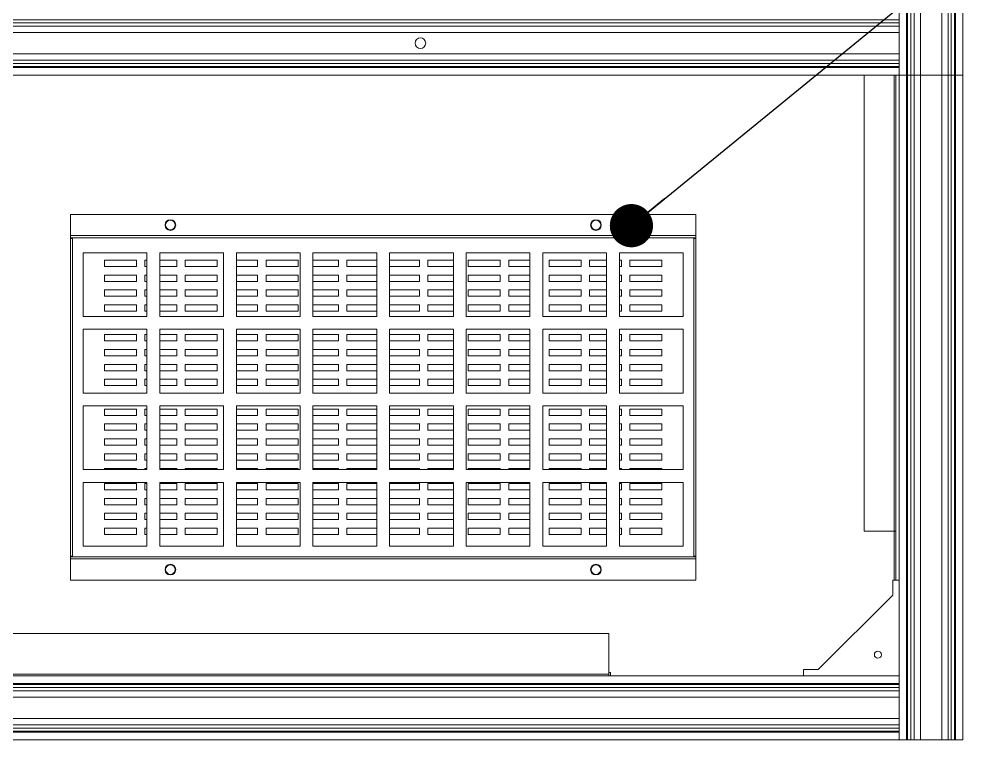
# Model space of a CAD drawing. Header units: millimetres. Extents: x 2 to 8402, y 4 to 5944.
# Drawn here: x 2204.2 to 2656.1, y 4053.6 to 4392.3 of the extents above; entities that cross this region are included whole.
import ezdxf

# ---------------------------------------------------------------- set-up
doc = ezdxf.new("R2010")
doc.units = ezdxf.units.MM
doc.header["$LTSCALE"] = 20
doc.layers.add('A-TITLEBLOCK', color=7, linetype='Continuous', lineweight=15)
doc.dimstyles.new('SLDDIMSTYLE1', dxfattribs={"dimtxt": 0.18, "dimasz": 20.32, "dimexe": 0, "dimexo": 0.0625, "dimgap": 0, "dimtad": 0, "dimtih": 1, "dimtoh": 1, "dimdec": 0, "dimrnd": 1e-09, "dimzin": 0, "dimdsep": 46, "dimtxsty": 'Standard', "dimblk1": 'DOT', "dimblk2": 'DOT', "dimsah": 1, "dimcen": 0.09, "dimadec": 0, "dimazin": 0, "dimtfac": 20.32, "dimtdec": 0, "dimtofl": 0, "dimtmove": 0, "dimatfit": 3, "dimldrblk": 'DOT', "dimfxl": 0, "dimfrac": 2, "dimtolj": 1, "dimtzin": 0, "dimarcsym": 0})

# ---------------------------------------------------------------- blocks, each defined once
blk = doc.blocks.new('_DOT')
at = {"color": 0, "linetype": 'ByBlock', "lineweight": -2}
blk.add_line((-0.5, 0), (-1, 0), dxfattribs=at)
at = {"color": 0, "linetype": 'ByBlock', "const_width": 0.5}
blk.add_lwpolyline([(-0.25, 0, 1), (0.25, 0, 1)], format="xyb", close=True, dxfattribs=at)

msp = doc.modelspace()

# ---------------------------------------------------------------- linework, layer by layer
at = {"color": 7, "linetype": 'Continuous', "lineweight": 15}
for p, q in [((2617.705, 5387.079), (2617.705, 4366.079)), ((2621.205, 5387.079), (2621.205, 4366.079)), ((2621.705, 5387.079), (2621.705, 4366.079)), ((2623.205, 5387.079), (2623.205, 4366.079)), ((2624.705, 5387.079), (2624.705, 4366.079)), ((2627.705, 5387.079), (2627.705, 4366.079)), ((2637.705, 5387.079), (2637.705, 4366.079)), ((2640.705, 5387.079), (2640.705, 4366.079)), ((2642.205, 5387.079), (2642.205, 4366.079)), ((2643.705, 5387.079), (2643.705, 4366.079)), ((2644.205, 5387.079), (2644.205, 4366.079)), ((2647.705, 5387.079), (2647.705, 4366.079)), ((1316.705, 4392.079), (2617.705, 4392.079)), ((1316.705, 4390.579), (2617.705, 4390.579)), ((1316.705, 4389.079), (2617.705, 4389.079)), ((2617.705, 4389.079), (2617.705, 4390.579)), ((1316.705, 4386.079), (2617.705, 4386.079)), ((2617.705, 4376.079), (2617.705, 4386.079)), ((1316.705, 4376.079), (2617.705, 4376.079)), ((1316.705, 4373.079), (2617.705, 4373.079)), ((1316.705, 4371.579), (2617.705, 4371.579)), ((1316.705, 4370.079), (2617.705, 4370.079)), ((2617.705, 4371.579), (2617.705, 4373.079)), ((1316.705, 4369.579), (2617.705, 4369.579)), ((1316.705, 4366.079), (2617.705, 4366.079)), ((2601.205, 4151.579), (2601.205, 4366.079)), ((2616.205, 4366.079), (2616.205, 4151.579)), ((2617.705, 4366.079), (2617.705, 4369.579)), ((2617.705, 4053.579), (2617.705, 4366.079)), ((2621.205, 4366.079), (2617.705, 4366.079)), ((2621.205, 4053.579), (2621.205, 4366.079)), ((2621.205, 4366.079), (2621.705, 4366.079)), ((2621.705, 4053.579), (2621.705, 4366.079)), ((2621.705, 4366.079), (2623.205, 4366.079)), ((2623.205, 4053.579), (2623.205, 4366.079)), ((2623.205, 4366.079), (2624.705, 4366.079)), ((2624.705, 4053.579), (2624.705, 4366.079)), ((2624.705, 4366.079), (2627.705, 4366.079)), ((2627.705, 4053.579), (2627.705, 4366.079)), ((2637.705, 4366.079), (2627.705, 4366.079)), ((2637.705, 4053.579), (2637.705, 4366.079)), ((2640.705, 4366.079), (2637.705, 4366.079)), ((2640.705, 4053.579), (2640.705, 4366.079)), ((2642.205, 4366.079), (2640.705, 4366.079)), ((2642.205, 4053.579), (2642.205, 4366.079)), ((2643.705, 4366.079), (2642.205, 4366.079)), ((2643.705, 4053.579), (2643.705, 4366.079)), ((2644.205, 4366.079), (2643.705, 4366.079)), ((2644.205, 4053.579), (2644.205, 4366.079)), ((2647.705, 4366.079), (2644.205, 4366.079)), ((2647.705, 4053.579), (2647.705, 4366.079)), ((2228.205, 4290.579), (2228.205, 4300.579)), ((2228.205, 4300.579), (2522.205, 4300.579)), ((2522.205, 4290.579), (2522.205, 4300.579)), ((2228.205, 4289.579), (2228.205, 4290.579)), ((2228.205, 4290.579), (2522.205, 4290.579)), ((2228.205, 4289.279), (2228.205, 4289.579)), ((2228.205, 4289.579), (2522.205, 4289.579)), ((2228.205, 4289.279), (2229.205, 4289.279)), ((2228.205, 4139.879), (2228.205, 4289.279)), ((2229.205, 4139.879), (2229.205, 4289.279)), ((2522.205, 4289.279), (2521.205, 4289.279)), ((2521.205, 4289.279), (2521.205, 4139.879)), ((2522.205, 4289.579), (2522.205, 4290.579)), ((2522.205, 4289.279), (2522.205, 4289.579)), ((2522.205, 4289.279), (2522.205, 4139.879)), ((2264.205, 4282.579), (2234.205, 4282.579)), ((2234.205, 4282.579), (2234.205, 4252.579)), ((2264.205, 4252.579), (2264.205, 4282.579)), ((2300.205, 4282.579), (2270.205, 4282.579)), ((2270.205, 4282.579), (2270.205, 4252.579)), ((2300.205, 4252.579), (2300.205, 4282.579)), ((2336.205, 4282.579), (2306.205, 4282.579)), ((2306.205, 4282.579), (2306.205, 4252.579)), ((2336.205, 4252.579), (2336.205, 4282.579)), ((2372.205, 4282.579), (2342.205, 4282.579)), ((2342.205, 4282.579), (2342.205, 4252.579)), ((2372.205, 4252.579), (2372.205, 4282.579)), ((2408.205, 4282.579), (2378.205, 4282.579)), ((2378.205, 4282.579), (2378.205, 4252.579)), ((2408.205, 4252.579), (2408.205, 4282.579)), ((2444.205, 4282.579), (2414.205, 4282.579)), ((2414.205, 4282.579), (2414.205, 4252.579)), ((2444.205, 4252.579), (2444.205, 4282.579)), ((2480.205, 4282.579), (2450.205, 4282.579)), ((2450.205, 4282.579), (2450.205, 4252.579)), ((2480.205, 4252.579), (2480.205, 4282.579)), ((2516.205, 4282.579), (2486.205, 4282.579)), ((2486.205, 4282.579), (2486.205, 4252.579)), ((2516.205, 4252.579), (2516.205, 4282.579)), ((2244.205, 4276.079), (2244.205, 4279.079)), ((2244.205, 4279.079), (2259.205, 4279.079)), ((2259.205, 4276.079), (2244.205, 4276.079)), ((2259.205, 4279.079), (2259.205, 4276.079)), ((2263.205, 4276.079), (2263.205, 4279.079)), ((2263.205, 4279.079), (2264.205, 4279.079)), ((2264.205, 4276.079), (2263.205, 4276.079)), ((2270.205, 4279.079), (2278.205, 4279.079)), ((2278.205, 4276.079), (2270.205, 4276.079)), ((2278.205, 4279.079), (2278.205, 4276.079)), ((2282.205, 4276.079), (2282.205, 4279.079)), ((2282.205, 4279.079), (2297.205, 4279.079)), ((2297.205, 4276.079), (2282.205, 4276.079)), ((2297.205, 4279.079), (2297.205, 4276.079)), ((2306.205, 4279.079), (2316.205, 4279.079)), ((2316.205, 4276.079), (2306.205, 4276.079)), ((2316.205, 4279.079), (2316.205, 4276.079)), ((2320.205, 4276.079), (2320.205, 4279.079)), ((2320.205, 4279.079), (2335.205, 4279.079)), ((2335.205, 4276.079), (2320.205, 4276.079)), ((2335.205, 4279.079), (2335.205, 4276.079)), ((2342.205, 4279.079), (2354.205, 4279.079)), ((2354.205, 4276.079), (2342.205, 4276.079)), ((2354.205, 4279.079), (2354.205, 4276.079)), ((2358.205, 4276.079), (2358.205, 4279.079)), ((2358.205, 4279.079), (2372.205, 4279.079)), ((2372.205, 4276.079), (2358.205, 4276.079)), ((2378.205, 4279.079), (2392.205, 4279.079)), ((2392.205, 4276.079), (2378.205, 4276.079)), ((2392.205, 4279.079), (2392.205, 4276.079)), ((2396.205, 4276.079), (2396.205, 4279.079)), ((2396.205, 4279.079), (2408.205, 4279.079)), ((2408.205, 4276.079), (2396.205, 4276.079)), ((2415.205, 4276.079), (2415.205, 4279.079)), ((2415.205, 4279.079), (2430.205, 4279.079)), ((2430.205, 4276.079), (2415.205, 4276.079)), ((2430.205, 4279.079), (2430.205, 4276.079)), ((2434.205, 4276.079), (2434.205, 4279.079)), ((2434.205, 4279.079), (2444.205, 4279.079)), ((2444.205, 4276.079), (2434.205, 4276.079)), ((2453.205, 4276.079), (2453.205, 4279.079)), ((2453.205, 4279.079), (2468.205, 4279.079)), ((2468.205, 4276.079), (2453.205, 4276.079)), ((2468.205, 4279.079), (2468.205, 4276.079)), ((2472.205, 4276.079), (2472.205, 4279.079)), ((2472.205, 4279.079), (2480.205, 4279.079)), ((2480.205, 4276.079), (2472.205, 4276.079)), ((2486.205, 4279.079), (2487.205, 4279.079)), ((2487.205, 4276.079), (2486.205, 4276.079)), ((2487.205, 4279.079), (2487.205, 4276.079)), ((2491.205, 4276.079), (2491.205, 4279.079)), ((2491.205, 4279.079), (2506.205, 4279.079)), ((2506.205, 4276.079), (2491.205, 4276.079)), ((2506.205, 4279.079), (2506.205, 4276.079)), ((2244.205, 4269.079), (2244.205, 4272.079)), ((2244.205, 4272.079), (2259.205, 4272.079)), ((2259.205, 4272.079), (2259.205, 4269.079)), ((2263.205, 4269.079), (2263.205, 4272.079)), ((2263.205, 4272.079), (2264.205, 4272.079)), ((2270.205, 4272.079), (2278.205, 4272.079)), ((2278.205, 4272.079), (2278.205, 4269.079)), ((2282.205, 4269.079), (2282.205, 4272.079)), ((2282.205, 4272.079), (2297.205, 4272.079)), ((2297.205, 4272.079), (2297.205, 4269.079)), ((2306.205, 4272.079), (2316.205, 4272.079)), ((2316.205, 4272.079), (2316.205, 4269.079)), ((2320.205, 4269.079), (2320.205, 4272.079)), ((2320.205, 4272.079), (2335.205, 4272.079)), ((2335.205, 4272.079), (2335.205, 4269.079)), ((2342.205, 4272.079), (2354.205, 4272.079)), ((2354.205, 4272.079), (2354.205, 4269.079)), ((2358.205, 4269.079), (2358.205, 4272.079)), ((2358.205, 4272.079), (2372.205, 4272.079)), ((2378.205, 4272.079), (2392.205, 4272.079)), ((2392.205, 4272.079), (2392.205, 4269.079)), ((2396.205, 4269.079), (2396.205, 4272.079)), ((2396.205, 4272.079), (2408.205, 4272.079)), ((2415.205, 4269.079), (2415.205, 4272.079)), ((2415.205, 4272.079), (2430.205, 4272.079)), ((2430.205, 4272.079), (2430.205, 4269.079)), ((2434.205, 4269.079), (2434.205, 4272.079)), ((2434.205, 4272.079), (2444.205, 4272.079)), ((2453.205, 4269.079), (2453.205, 4272.079)), ((2453.205, 4272.079), (2468.205, 4272.079)), ((2468.205, 4272.079), (2468.205, 4269.079)), ((2472.205, 4269.079), (2472.205, 4272.079)), ((2472.205, 4272.079), (2480.205, 4272.079)), ((2486.205, 4272.079), (2487.205, 4272.079)), ((2487.205, 4272.079), (2487.205, 4269.079)), ((2491.205, 4269.079), (2491.205, 4272.079)), ((2491.205, 4272.079), (2506.205, 4272.079)), ((2506.205, 4272.079), (2506.205, 4269.079)), ((2259.205, 4269.079), (2244.205, 4269.079)), ((2264.205, 4269.079), (2263.205, 4269.079)), ((2278.205, 4269.079), (2270.205, 4269.079)), ((2297.205, 4269.079), (2282.205, 4269.079)), ((2316.205, 4269.079), (2306.205, 4269.079)), ((2335.205, 4269.079), (2320.205, 4269.079)), ((2354.205, 4269.079), (2342.205, 4269.079)), ((2372.205, 4269.079), (2358.205, 4269.079)), ((2392.205, 4269.079), (2378.205, 4269.079)), ((2408.205, 4269.079), (2396.205, 4269.079)), ((2430.205, 4269.079), (2415.205, 4269.079)), ((2444.205, 4269.079), (2434.205, 4269.079)), ((2468.205, 4269.079), (2453.205, 4269.079)), ((2480.205, 4269.079), (2472.205, 4269.079)), ((2487.205, 4269.079), (2486.205, 4269.079)), ((2506.205, 4269.079), (2491.205, 4269.079)), ((2244.205, 4262.079), (2244.205, 4265.079)), ((2244.205, 4265.079), (2259.205, 4265.079)), ((2259.205, 4262.079), (2244.205, 4262.079)), ((2259.205, 4265.079), (2259.205, 4262.079)), ((2263.205, 4262.079), (2263.205, 4265.079)), ((2263.205, 4265.079), (2264.205, 4265.079)), ((2264.205, 4262.079), (2263.205, 4262.079)), ((2270.205, 4265.079), (2278.205, 4265.079)), ((2278.205, 4262.079), (2270.205, 4262.079)), ((2278.205, 4265.079), (2278.205, 4262.079)), ((2282.205, 4262.079), (2282.205, 4265.079)), ((2282.205, 4265.079), (2297.205, 4265.079)), ((2297.205, 4262.079), (2282.205, 4262.079)), ((2297.205, 4265.079), (2297.205, 4262.079)), ((2306.205, 4265.079), (2316.205, 4265.079)), ((2316.205, 4262.079), (2306.205, 4262.079)), ((2316.205, 4265.079), (2316.205, 4262.079)), ((2320.205, 4262.079), (2320.205, 4265.079)), ((2320.205, 4265.079), (2335.205, 4265.079)), ((2335.205, 4262.079), (2320.205, 4262.079)), ((2335.205, 4265.079), (2335.205, 4262.079)), ((2342.205, 4265.079), (2354.205, 4265.079)), ((2354.205, 4262.079), (2342.205, 4262.079)), ((2354.205, 4265.079), (2354.205, 4262.079)), ((2358.205, 4262.079), (2358.205, 4265.079)), ((2358.205, 4265.079), (2372.205, 4265.079)), ((2372.205, 4262.079), (2358.205, 4262.079)), ((2378.205, 4265.079), (2392.205, 4265.079)), ((2392.205, 4262.079), (2378.205, 4262.079)), ((2392.205, 4265.079), (2392.205, 4262.079)), ((2396.205, 4262.079), (2396.205, 4265.079)), ((2396.205, 4265.079), (2408.205, 4265.079)), ((2408.205, 4262.079), (2396.205, 4262.079)), ((2415.205, 4262.079), (2415.205, 4265.079)), ((2415.205, 4265.079), (2430.205, 4265.079)), ((2430.205, 4262.079), (2415.205, 4262.079)), ((2430.205, 4265.079), (2430.205, 4262.079)), ((2434.205, 4262.079), (2434.205, 4265.079)), ((2434.205, 4265.079), (2444.205, 4265.079)), ((2444.205, 4262.079), (2434.205, 4262.079)), ((2453.205, 4262.079), (2453.205, 4265.079)), ((2453.205, 4265.079), (2468.205, 4265.079)), ((2468.205, 4262.079), (2453.205, 4262.079)), ((2468.205, 4265.079), (2468.205, 4262.079)), ((2472.205, 4262.079), (2472.205, 4265.079)), ((2472.205, 4265.079), (2480.205, 4265.079)), ((2480.205, 4262.079), (2472.205, 4262.079)), ((2486.205, 4265.079), (2487.205, 4265.079)), ((2487.205, 4262.079), (2486.205, 4262.079)), ((2487.205, 4265.079), (2487.205, 4262.079)), ((2491.205, 4262.079), (2491.205, 4265.079)), ((2491.205, 4265.079), (2506.205, 4265.079)), ((2506.205, 4262.079), (2491.205, 4262.079)), ((2506.205, 4265.079), (2506.205, 4262.079)), ((2244.205, 4255.079), (2244.205, 4258.079)), ((2244.205, 4258.079), (2259.205, 4258.079)), ((2259.205, 4258.079), (2259.205, 4255.079)), ((2263.205, 4255.079), (2263.205, 4258.079)), ((2263.205, 4258.079), (2264.205, 4258.079)), ((2270.205, 4258.079), (2278.205, 4258.079)), ((2278.205, 4258.079), (2278.205, 4255.079)), ((2282.205, 4255.079), (2282.205, 4258.079)), ((2282.205, 4258.079), (2297.205, 4258.079)), ((2297.205, 4258.079), (2297.205, 4255.079)), ((2306.205, 4258.079), (2316.205, 4258.079)), ((2316.205, 4258.079), (2316.205, 4255.079)), ((2320.205, 4255.079), (2320.205, 4258.079)), ((2320.205, 4258.079), (2335.205, 4258.079)), ((2335.205, 4258.079), (2335.205, 4255.079)), ((2342.205, 4258.079), (2354.205, 4258.079)), ((2354.205, 4258.079), (2354.205, 4255.079)), ((2358.205, 4255.079), (2358.205, 4258.079)), ((2358.205, 4258.079), (2372.205, 4258.079)), ((2378.205, 4258.079), (2392.205, 4258.079)), ((2392.205, 4258.079), (2392.205, 4255.079)), ((2396.205, 4255.079), (2396.205, 4258.079)), ((2396.205, 4258.079), (2408.205, 4258.079)), ((2415.205, 4255.079), (2415.205, 4258.079)), ((2415.205, 4258.079), (2430.205, 4258.079)), ((2430.205, 4258.079), (2430.205, 4255.079)), ((2434.205, 4255.079), (2434.205, 4258.079)), ((2434.205, 4258.079), (2444.205, 4258.079)), ((2453.205, 4255.079), (2453.205, 4258.079)), ((2453.205, 4258.079), (2468.205, 4258.079)), ((2468.205, 4258.079), (2468.205, 4255.079)), ((2472.205, 4255.079), (2472.205, 4258.079)), ((2472.205, 4258.079), (2480.205, 4258.079)), ((2486.205, 4258.079), (2487.205, 4258.079)), ((2487.205, 4258.079), (2487.205, 4255.079)), ((2491.205, 4255.079), (2491.205, 4258.079)), ((2491.205, 4258.079), (2506.205, 4258.079)), ((2506.205, 4258.079), (2506.205, 4255.079)), ((2234.205, 4252.579), (2264.205, 4252.579)), ((2259.205, 4255.079), (2244.205, 4255.079)), ((2264.205, 4255.079), (2263.205, 4255.079)), ((2278.205, 4255.079), (2270.205, 4255.079)), ((2270.205, 4252.579), (2300.205, 4252.579)), ((2297.205, 4255.079), (2282.205, 4255.079)), ((2316.205, 4255.079), (2306.205, 4255.079)), ((2306.205, 4252.579), (2336.205, 4252.579)), ((2335.205, 4255.079), (2320.205, 4255.079)), ((2354.205, 4255.079), (2342.205, 4255.079)), ((2342.205, 4252.579), (2372.205, 4252.579)), ((2372.205, 4255.079), (2358.205, 4255.079)), ((2392.205, 4255.079), (2378.205, 4255.079)), ((2378.205, 4252.579), (2408.205, 4252.579)), ((2408.205, 4255.079), (2396.205, 4255.079)), ((2414.205, 4252.579), (2444.205, 4252.579)), ((2430.205, 4255.079), (2415.205, 4255.079)), ((2444.205, 4255.079), (2434.205, 4255.079)), ((2450.205, 4252.579), (2480.205, 4252.579)), ((2468.205, 4255.079), (2453.205, 4255.079)), ((2480.205, 4255.079), (2472.205, 4255.079)), ((2487.205, 4255.079), (2486.205, 4255.079)), ((2486.205, 4252.579), (2516.205, 4252.579)), ((2506.205, 4255.079), (2491.205, 4255.079)), ((2264.205, 4246.579), (2234.205, 4246.579)), ((2234.205, 4246.579), (2234.205, 4216.579)), ((2244.205, 4241.079), (2244.205, 4244.079)), ((2244.205, 4244.079), (2259.205, 4244.079)), ((2259.205, 4244.079), (2259.205, 4241.079)), ((2263.205, 4241.079), (2263.205, 4244.079)), ((2263.205, 4244.079), (2264.205, 4244.079)), ((2264.205, 4216.579), (2264.205, 4246.579)), ((2300.205, 4246.579), (2270.205, 4246.579)), ((2270.205, 4246.579), (2270.205, 4216.579)), ((2270.205, 4244.079), (2278.205, 4244.079)), ((2278.205, 4244.079), (2278.205, 4241.079)), ((2282.205, 4241.079), (2282.205, 4244.079)), ((2282.205, 4244.079), (2297.205, 4244.079)), ((2297.205, 4244.079), (2297.205, 4241.079)), ((2300.205, 4216.579), (2300.205, 4246.579)), ((2336.205, 4246.579), (2306.205, 4246.579)), ((2306.205, 4246.579), (2306.205, 4216.579)), ((2306.205, 4244.079), (2316.205, 4244.079)), ((2316.205, 4244.079), (2316.205, 4241.079)), ((2320.205, 4241.079), (2320.205, 4244.079)), ((2320.205, 4244.079), (2335.205, 4244.079)), ((2335.205, 4244.079), (2335.205, 4241.079)), ((2336.205, 4216.579), (2336.205, 4246.579)), ((2372.205, 4246.579), (2342.205, 4246.579)), ((2342.205, 4246.579), (2342.205, 4216.579)), ((2342.205, 4244.079), (2354.205, 4244.079)), ((2354.205, 4244.079), (2354.205, 4241.079)), ((2358.205, 4241.079), (2358.205, 4244.079)), ((2358.205, 4244.079), (2372.205, 4244.079)), ((2372.205, 4216.579), (2372.205, 4246.579)), ((2408.205, 4246.579), (2378.205, 4246.579)), ((2378.205, 4246.579), (2378.205, 4216.579)), ((2378.205, 4244.079), (2392.205, 4244.079)), ((2392.205, 4244.079), (2392.205, 4241.079)), ((2396.205, 4241.079), (2396.205, 4244.079)), ((2396.205, 4244.079), (2408.205, 4244.079)), ((2408.205, 4216.579), (2408.205, 4246.579)), ((2444.205, 4246.579), (2414.205, 4246.579)), ((2414.205, 4246.579), (2414.205, 4216.579)), ((2415.205, 4241.079), (2415.205, 4244.079)), ((2415.205, 4244.079), (2430.205, 4244.079)), ((2430.205, 4244.079), (2430.205, 4241.079)), ((2434.205, 4241.079), (2434.205, 4244.079)), ((2434.205, 4244.079), (2444.205, 4244.079)), ((2444.205, 4216.579), (2444.205, 4246.579)), ((2480.205, 4246.579), (2450.205, 4246.579)), ((2450.205, 4246.579), (2450.205, 4216.579)), ((2453.205, 4241.079), (2453.205, 4244.079)), ((2453.205, 4244.079), (2468.205, 4244.079)), ((2468.205, 4244.079), (2468.205, 4241.079)), ((2472.205, 4241.079), (2472.205, 4244.079)), ((2472.205, 4244.079), (2480.205, 4244.079)), ((2480.205, 4216.579), (2480.205, 4246.579)), ((2516.205, 4246.579), (2486.205, 4246.579)), ((2486.205, 4246.579), (2486.205, 4216.579)), ((2486.205, 4244.079), (2487.205, 4244.079)), ((2487.205, 4244.079), (2487.205, 4241.079)), ((2491.205, 4241.079), (2491.205, 4244.079)), ((2491.205, 4244.079), (2506.205, 4244.079)), ((2506.205, 4244.079), (2506.205, 4241.079)), ((2516.205, 4216.579), (2516.205, 4246.579)), ((2259.205, 4241.079), (2244.205, 4241.079)), ((2264.205, 4241.079), (2263.205, 4241.079)), ((2278.205, 4241.079), (2270.205, 4241.079)), ((2297.205, 4241.079), (2282.205, 4241.079)), ((2316.205, 4241.079), (2306.205, 4241.079)), ((2335.205, 4241.079), (2320.205, 4241.079)), ((2354.205, 4241.079), (2342.205, 4241.079)), ((2372.205, 4241.079), (2358.205, 4241.079)), ((2392.205, 4241.079), (2378.205, 4241.079)), ((2408.205, 4241.079), (2396.205, 4241.079)), ((2430.205, 4241.079), (2415.205, 4241.079)), ((2444.205, 4241.079), (2434.205, 4241.079)), ((2468.205, 4241.079), (2453.205, 4241.079)), ((2480.205, 4241.079), (2472.205, 4241.079)), ((2487.205, 4241.079), (2486.205, 4241.079)), ((2506.205, 4241.079), (2491.205, 4241.079)), ((2244.205, 4234.079), (2244.205, 4237.079)), ((2244.205, 4237.079), (2259.205, 4237.079)), ((2259.205, 4237.079), (2259.205, 4234.079)), ((2263.205, 4234.079), (2263.205, 4237.079)), ((2263.205, 4237.079), (2264.205, 4237.079)), ((2270.205, 4237.079), (2278.205, 4237.079)), ((2278.205, 4237.079), (2278.205, 4234.079)), ((2282.205, 4234.079), (2282.205, 4237.079)), ((2282.205, 4237.079), (2297.205, 4237.079)), ((2297.205, 4237.079), (2297.205, 4234.079)), ((2306.205, 4237.079), (2316.205, 4237.079)), ((2316.205, 4237.079), (2316.205, 4234.079)), ((2320.205, 4234.079), (2320.205, 4237.079)), ((2320.205, 4237.079), (2335.205, 4237.079)), ((2335.205, 4237.079), (2335.205, 4234.079)), ((2342.205, 4237.079), (2354.205, 4237.079)), ((2354.205, 4237.079), (2354.205, 4234.079)), ((2358.205, 4234.079), (2358.205, 4237.079)), ((2358.205, 4237.079), (2372.205, 4237.079)), ((2378.205, 4237.079), (2392.205, 4237.079)), ((2392.205, 4237.079), (2392.205, 4234.079)), ((2396.205, 4234.079), (2396.205, 4237.079)), ((2396.205, 4237.079), (2408.205, 4237.079)), ((2415.205, 4234.079), (2415.205, 4237.079)), ((2415.205, 4237.079), (2430.205, 4237.079)), ((2430.205, 4237.079), (2430.205, 4234.079)), ((2434.205, 4234.079), (2434.205, 4237.079)), ((2434.205, 4237.079), (2444.205, 4237.079)), ((2453.205, 4234.079), (2453.205, 4237.079)), ((2453.205, 4237.079), (2468.205, 4237.079)), ((2468.205, 4237.079), (2468.205, 4234.079)), ((2472.205, 4234.079), (2472.205, 4237.079)), ((2472.205, 4237.079), (2480.205, 4237.079)), ((2486.205, 4237.079), (2487.205, 4237.079)), ((2487.205, 4237.079), (2487.205, 4234.079)), ((2491.205, 4234.079), (2491.205, 4237.079)), ((2491.205, 4237.079), (2506.205, 4237.079)), ((2506.205, 4237.079), (2506.205, 4234.079)), ((2259.205, 4234.079), (2244.205, 4234.079)), ((2244.205, 4227.079), (2244.205, 4230.079)), ((2244.205, 4230.079), (2259.205, 4230.079)), ((2259.205, 4230.079), (2259.205, 4227.079)), ((2264.205, 4234.079), (2263.205, 4234.079)), ((2263.205, 4227.079), (2263.205, 4230.079)), ((2263.205, 4230.079), (2264.205, 4230.079)), ((2278.205, 4234.079), (2270.205, 4234.079)), ((2270.205, 4230.079), (2278.205, 4230.079)), ((2278.205, 4230.079), (2278.205, 4227.079)), ((2297.205, 4234.079), (2282.205, 4234.079)), ((2282.205, 4227.079), (2282.205, 4230.079)), ((2282.205, 4230.079), (2297.205, 4230.079)), ((2297.205, 4230.079), (2297.205, 4227.079)), ((2316.205, 4234.079), (2306.205, 4234.079)), ((2306.205, 4230.079), (2316.205, 4230.079)), ((2316.205, 4230.079), (2316.205, 4227.079)), ((2335.205, 4234.079), (2320.205, 4234.079)), ((2320.205, 4227.079), (2320.205, 4230.079)), ((2320.205, 4230.079), (2335.205, 4230.079)), ((2335.205, 4230.079), (2335.205, 4227.079)), ((2354.205, 4234.079), (2342.205, 4234.079)), ((2342.205, 4230.079), (2354.205, 4230.079)), ((2354.205, 4230.079), (2354.205, 4227.079)), ((2372.205, 4234.079), (2358.205, 4234.079)), ((2358.205, 4227.079), (2358.205, 4230.079)), ((2358.205, 4230.079), (2372.205, 4230.079)), ((2392.205, 4234.079), (2378.205, 4234.079)), ((2378.205, 4230.079), (2392.205, 4230.079)), ((2392.205, 4230.079), (2392.205, 4227.079)), ((2408.205, 4234.079), (2396.205, 4234.079)), ((2396.205, 4227.079), (2396.205, 4230.079)), ((2396.205, 4230.079), (2408.205, 4230.079)), ((2430.205, 4234.079), (2415.205, 4234.079)), ((2415.205, 4227.079), (2415.205, 4230.079)), ((2415.205, 4230.079), (2430.205, 4230.079)), ((2430.205, 4230.079), (2430.205, 4227.079)), ((2444.205, 4234.079), (2434.205, 4234.079)), ((2434.205, 4227.079), (2434.205, 4230.079)), ((2434.205, 4230.079), (2444.205, 4230.079)), ((2468.205, 4234.079), (2453.205, 4234.079)), ((2453.205, 4227.079), (2453.205, 4230.079)), ((2453.205, 4230.079), (2468.205, 4230.079)), ((2468.205, 4230.079), (2468.205, 4227.079)), ((2480.205, 4234.079), (2472.205, 4234.079)), ((2472.205, 4227.079), (2472.205, 4230.079)), ((2472.205, 4230.079), (2480.205, 4230.079)), ((2487.205, 4234.079), (2486.205, 4234.079)), ((2486.205, 4230.079), (2487.205, 4230.079)), ((2487.205, 4230.079), (2487.205, 4227.079)), ((2506.205, 4234.079), (2491.205, 4234.079)), ((2491.205, 4227.079), (2491.205, 4230.079)), ((2491.205, 4230.079), (2506.205, 4230.079)), ((2506.205, 4230.079), (2506.205, 4227.079)), ((2259.205, 4227.079), (2244.205, 4227.079)), ((2264.205, 4227.079), (2263.205, 4227.079)), ((2278.205, 4227.079), (2270.205, 4227.079)), ((2297.205, 4227.079), (2282.205, 4227.079)), ((2316.205, 4227.079), (2306.205, 4227.079)), ((2335.205, 4227.079), (2320.205, 4227.079)), ((2354.205, 4227.079), (2342.205, 4227.079)), ((2372.205, 4227.079), (2358.205, 4227.079)), ((2392.205, 4227.079), (2378.205, 4227.079)), ((2408.205, 4227.079), (2396.205, 4227.079)), ((2430.205, 4227.079), (2415.205, 4227.079)), ((2444.205, 4227.079), (2434.205, 4227.079)), ((2468.205, 4227.079), (2453.205, 4227.079)), ((2480.205, 4227.079), (2472.205, 4227.079)), ((2487.205, 4227.079), (2486.205, 4227.079)), ((2506.205, 4227.079), (2491.205, 4227.079)), ((2244.205, 4220.079), (2244.205, 4223.079)), ((2244.205, 4223.079), (2259.205, 4223.079)), ((2259.205, 4223.079), (2259.205, 4220.079)), ((2263.205, 4220.079), (2263.205, 4223.079)), ((2263.205, 4223.079), (2264.205, 4223.079)), ((2270.205, 4223.079), (2278.205, 4223.079)), ((2278.205, 4223.079), (2278.205, 4220.079)), ((2282.205, 4220.079), (2282.205, 4223.079)), ((2282.205, 4223.079), (2297.205, 4223.079)), ((2297.205, 4223.079), (2297.205, 4220.079)), ((2306.205, 4223.079), (2316.205, 4223.079)), ((2316.205, 4223.079), (2316.205, 4220.079)), ((2320.205, 4220.079), (2320.205, 4223.079)), ((2320.205, 4223.079), (2335.205, 4223.079)), ((2335.205, 4223.079), (2335.205, 4220.079)), ((2342.205, 4223.079), (2354.205, 4223.079)), ((2354.205, 4223.079), (2354.205, 4220.079)), ((2358.205, 4220.079), (2358.205, 4223.079)), ((2358.205, 4223.079), (2372.205, 4223.079)), ((2378.205, 4223.079), (2392.205, 4223.079)), ((2392.205, 4223.079), (2392.205, 4220.079)), ((2396.205, 4220.079), (2396.205, 4223.079)), ((2396.205, 4223.079), (2408.205, 4223.079)), ((2415.205, 4220.079), (2415.205, 4223.079)), ((2415.205, 4223.079), (2430.205, 4223.079)), ((2430.205, 4223.079), (2430.205, 4220.079)), ((2434.205, 4220.079), (2434.205, 4223.079)), ((2434.205, 4223.079), (2444.205, 4223.079)), ((2453.205, 4220.079), (2453.205, 4223.079)), ((2453.205, 4223.079), (2468.205, 4223.079)), ((2468.205, 4223.079), (2468.205, 4220.079)), ((2472.205, 4220.079), (2472.205, 4223.079)), ((2472.205, 4223.079), (2480.205, 4223.079)), ((2486.205, 4223.079), (2487.205, 4223.079)), ((2487.205, 4223.079), (2487.205, 4220.079)), ((2491.205, 4220.079), (2491.205, 4223.079)), ((2491.205, 4223.079), (2506.205, 4223.079)), ((2506.205, 4223.079), (2506.205, 4220.079)), ((2234.205, 4216.579), (2264.205, 4216.579)), ((2259.205, 4220.079), (2244.205, 4220.079)), ((2264.205, 4220.079), (2263.205, 4220.079)), ((2278.205, 4220.079), (2270.205, 4220.079)), ((2270.205, 4216.579), (2300.205, 4216.579)), ((2297.205, 4220.079), (2282.205, 4220.079)), ((2316.205, 4220.079), (2306.205, 4220.079)), ((2306.205, 4216.579), (2336.205, 4216.579)), ((2335.205, 4220.079), (2320.205, 4220.079)), ((2354.205, 4220.079), (2342.205, 4220.079)), ((2342.205, 4216.579), (2372.205, 4216.579)), ((2372.205, 4220.079), (2358.205, 4220.079)), ((2392.205, 4220.079), (2378.205, 4220.079)), ((2378.205, 4216.579), (2408.205, 4216.579)), ((2408.205, 4220.079), (2396.205, 4220.079)), ((2414.205, 4216.579), (2444.205, 4216.579)), ((2430.205, 4220.079), (2415.205, 4220.079)), ((2444.205, 4220.079), (2434.205, 4220.079)), ((2450.205, 4216.579), (2480.205, 4216.579)), ((2468.205, 4220.079), (2453.205, 4220.079)), ((2480.205, 4220.079), (2472.205, 4220.079)), ((2487.205, 4220.079), (2486.205, 4220.079)), ((2486.205, 4216.579), (2516.205, 4216.579)), ((2506.205, 4220.079), (2491.205, 4220.079)), ((2264.205, 4210.579), (2234.205, 4210.579)), ((2234.205, 4210.579), (2234.205, 4180.579)), ((2244.205, 4206.079), (2244.205, 4209.079)), ((2244.205, 4209.079), (2259.205, 4209.079)), ((2259.205, 4209.079), (2259.205, 4206.079)), ((2263.205, 4206.079), (2263.205, 4209.079)), ((2263.205, 4209.079), (2264.205, 4209.079)), ((2264.205, 4180.579), (2264.205, 4210.579)), ((2300.205, 4210.579), (2270.205, 4210.579)), ((2270.205, 4210.579), (2270.205, 4180.579)), ((2270.205, 4209.079), (2278.205, 4209.079)), ((2278.205, 4209.079), (2278.205, 4206.079)), ((2282.205, 4206.079), (2282.205, 4209.079)), ((2282.205, 4209.079), (2297.205, 4209.079)), ((2297.205, 4209.079), (2297.205, 4206.079)), ((2300.205, 4180.579), (2300.205, 4210.579)), ((2336.205, 4210.579), (2306.205, 4210.579)), ((2306.205, 4210.579), (2306.205, 4180.579)), ((2306.205, 4209.079), (2316.205, 4209.079)), ((2316.205, 4209.079), (2316.205, 4206.079)), ((2320.205, 4206.079), (2320.205, 4209.079)), ((2320.205, 4209.079), (2335.205, 4209.079)), ((2335.205, 4209.079), (2335.205, 4206.079)), ((2336.205, 4180.579), (2336.205, 4210.579)), ((2372.205, 4210.579), (2342.205, 4210.579)), ((2342.205, 4210.579), (2342.205, 4180.579)), ((2342.205, 4209.079), (2354.205, 4209.079)), ((2354.205, 4209.079), (2354.205, 4206.079)), ((2358.205, 4206.079), (2358.205, 4209.079)), ((2358.205, 4209.079), (2372.205, 4209.079)), ((2372.205, 4180.579), (2372.205, 4210.579)), ((2408.205, 4210.579), (2378.205, 4210.579)), ((2378.205, 4210.579), (2378.205, 4180.579)), ((2378.205, 4209.079), (2392.205, 4209.079)), ((2392.205, 4209.079), (2392.205, 4206.079)), ((2396.205, 4206.079), (2396.205, 4209.079)), ((2396.205, 4209.079), (2408.205, 4209.079)), ((2408.205, 4180.579), (2408.205, 4210.579)), ((2444.205, 4210.579), (2414.205, 4210.579)), ((2414.205, 4210.579), (2414.205, 4180.579)), ((2415.205, 4206.079), (2415.205, 4209.079)), ((2415.205, 4209.079), (2430.205, 4209.079)), ((2430.205, 4209.079), (2430.205, 4206.079)), ((2434.205, 4206.079), (2434.205, 4209.079)), ((2434.205, 4209.079), (2444.205, 4209.079)), ((2444.205, 4180.579), (2444.205, 4210.579)), ((2480.205, 4210.579), (2450.205, 4210.579)), ((2450.205, 4210.579), (2450.205, 4180.579)), ((2453.205, 4206.079), (2453.205, 4209.079)), ((2453.205, 4209.079), (2468.205, 4209.079)), ((2468.205, 4209.079), (2468.205, 4206.079)), ((2472.205, 4206.079), (2472.205, 4209.079)), ((2472.205, 4209.079), (2480.205, 4209.079)), ((2480.205, 4180.579), (2480.205, 4210.579)), ((2516.205, 4210.579), (2486.205, 4210.579)), ((2486.205, 4210.579), (2486.205, 4180.579)), ((2486.205, 4209.079), (2487.205, 4209.079)), ((2487.205, 4209.079), (2487.205, 4206.079)), ((2491.205, 4206.079), (2491.205, 4209.079)), ((2491.205, 4209.079), (2506.205, 4209.079)), ((2506.205, 4209.079), (2506.205, 4206.079)), ((2516.205, 4180.579), (2516.205, 4210.579)), ((2259.205, 4206.079), (2244.205, 4206.079)), ((2264.205, 4206.079), (2263.205, 4206.079)), ((2278.205, 4206.079), (2270.205, 4206.079)), ((2297.205, 4206.079), (2282.205, 4206.079)), ((2316.205, 4206.079), (2306.205, 4206.079)), ((2335.205, 4206.079), (2320.205, 4206.079)), ((2354.205, 4206.079), (2342.205, 4206.079)), ((2372.205, 4206.079), (2358.205, 4206.079)), ((2392.205, 4206.079), (2378.205, 4206.079)), ((2408.205, 4206.079), (2396.205, 4206.079)), ((2430.205, 4206.079), (2415.205, 4206.079)), ((2444.205, 4206.079), (2434.205, 4206.079)), ((2468.205, 4206.079), (2453.205, 4206.079)), ((2480.205, 4206.079), (2472.205, 4206.079)), ((2487.205, 4206.079), (2486.205, 4206.079)), ((2506.205, 4206.079), (2491.205, 4206.079)), ((2244.205, 4199.079), (2244.205, 4202.079)), ((2244.205, 4202.079), (2259.205, 4202.079)), ((2259.205, 4199.079), (2244.205, 4199.079)), ((2259.205, 4202.079), (2259.205, 4199.079)), ((2263.205, 4199.079), (2263.205, 4202.079)), ((2263.205, 4202.079), (2264.205, 4202.079)), ((2264.205, 4199.079), (2263.205, 4199.079)), ((2270.205, 4202.079), (2278.205, 4202.079)), ((2278.205, 4199.079), (2270.205, 4199.079)), ((2278.205, 4202.079), (2278.205, 4199.079)), ((2282.205, 4199.079), (2282.205, 4202.079)), ((2282.205, 4202.079), (2297.205, 4202.079)), ((2297.205, 4199.079), (2282.205, 4199.079)), ((2297.205, 4202.079), (2297.205, 4199.079)), ((2306.205, 4202.079), (2316.205, 4202.079)), ((2316.205, 4199.079), (2306.205, 4199.079)), ((2316.205, 4202.079), (2316.205, 4199.079)), ((2320.205, 4199.079), (2320.205, 4202.079)), ((2320.205, 4202.079), (2335.205, 4202.079)), ((2335.205, 4199.079), (2320.205, 4199.079)), ((2335.205, 4202.079), (2335.205, 4199.079)), ((2342.205, 4202.079), (2354.205, 4202.079)), ((2354.205, 4199.079), (2342.205, 4199.079)), ((2354.205, 4202.079), (2354.205, 4199.079)), ((2358.205, 4199.079), (2358.205, 4202.079)), ((2358.205, 4202.079), (2372.205, 4202.079)), ((2372.205, 4199.079), (2358.205, 4199.079)), ((2378.205, 4202.079), (2392.205, 4202.079)), ((2392.205, 4199.079), (2378.205, 4199.079)), ((2392.205, 4202.079), (2392.205, 4199.079)), ((2396.205, 4199.079), (2396.205, 4202.079)), ((2396.205, 4202.079), (2408.205, 4202.079)), ((2408.205, 4199.079), (2396.205, 4199.079)), ((2415.205, 4199.079), (2415.205, 4202.079)), ((2415.205, 4202.079), (2430.205, 4202.079)), ((2430.205, 4199.079), (2415.205, 4199.079)), ((2430.205, 4202.079), (2430.205, 4199.079)), ((2434.205, 4199.079), (2434.205, 4202.079)), ((2434.205, 4202.079), (2444.205, 4202.079)), ((2444.205, 4199.079), (2434.205, 4199.079)), ((2453.205, 4199.079), (2453.205, 4202.079)), ((2453.205, 4202.079), (2468.205, 4202.079)), ((2468.205, 4199.079), (2453.205, 4199.079)), ((2468.205, 4202.079), (2468.205, 4199.079)), ((2472.205, 4199.079), (2472.205, 4202.079)), ((2472.205, 4202.079), (2480.205, 4202.079)), ((2480.205, 4199.079), (2472.205, 4199.079)), ((2486.205, 4202.079), (2487.205, 4202.079)), ((2487.205, 4199.079), (2486.205, 4199.079)), ((2487.205, 4202.079), (2487.205, 4199.079)), ((2491.205, 4199.079), (2491.205, 4202.079)), ((2491.205, 4202.079), (2506.205, 4202.079)), ((2506.205, 4199.079), (2491.205, 4199.079)), ((2506.205, 4202.079), (2506.205, 4199.079)), ((2244.205, 4192.079), (2244.205, 4195.079)), ((2244.205, 4195.079), (2259.205, 4195.079)), ((2259.205, 4195.079), (2259.205, 4192.079)), ((2263.205, 4192.079), (2263.205, 4195.079)), ((2263.205, 4195.079), (2264.205, 4195.079)), ((2270.205, 4195.079), (2278.205, 4195.079)), ((2278.205, 4195.079), (2278.205, 4192.079)), ((2282.205, 4192.079), (2282.205, 4195.079)), ((2282.205, 4195.079), (2297.205, 4195.079)), ((2297.205, 4195.079), (2297.205, 4192.079)), ((2306.205, 4195.079), (2316.205, 4195.079)), ((2316.205, 4195.079), (2316.205, 4192.079)), ((2320.205, 4192.079), (2320.205, 4195.079)), ((2320.205, 4195.079), (2335.205, 4195.079)), ((2335.205, 4195.079), (2335.205, 4192.079)), ((2342.205, 4195.079), (2354.205, 4195.079)), ((2354.205, 4195.079), (2354.205, 4192.079)), ((2358.205, 4192.079), (2358.205, 4195.079)), ((2358.205, 4195.079), (2372.205, 4195.079)), ((2378.205, 4195.079), (2392.205, 4195.079)), ((2392.205, 4195.079), (2392.205, 4192.079)), ((2396.205, 4192.079), (2396.205, 4195.079)), ((2396.205, 4195.079), (2408.205, 4195.079)), ((2415.205, 4192.079), (2415.205, 4195.079)), ((2415.205, 4195.079), (2430.205, 4195.079)), ((2430.205, 4195.079), (2430.205, 4192.079)), ((2434.205, 4192.079), (2434.205, 4195.079)), ((2434.205, 4195.079), (2444.205, 4195.079)), ((2453.205, 4192.079), (2453.205, 4195.079)), ((2453.205, 4195.079), (2468.205, 4195.079)), ((2468.205, 4195.079), (2468.205, 4192.079)), ((2472.205, 4192.079), (2472.205, 4195.079)), ((2472.205, 4195.079), (2480.205, 4195.079)), ((2486.205, 4195.079), (2487.205, 4195.079)), ((2487.205, 4195.079), (2487.205, 4192.079)), ((2491.205, 4192.079), (2491.205, 4195.079)), ((2491.205, 4195.079), (2506.205, 4195.079)), ((2506.205, 4195.079), (2506.205, 4192.079)), ((2259.205, 4192.079), (2244.205, 4192.079)), ((2264.205, 4192.079), (2263.205, 4192.079)), ((2278.205, 4192.079), (2270.205, 4192.079)), ((2297.205, 4192.079), (2282.205, 4192.079)), ((2316.205, 4192.079), (2306.205, 4192.079)), ((2335.205, 4192.079), (2320.205, 4192.079)), ((2354.205, 4192.079), (2342.205, 4192.079)), ((2372.205, 4192.079), (2358.205, 4192.079)), ((2392.205, 4192.079), (2378.205, 4192.079)), ((2408.205, 4192.079), (2396.205, 4192.079)), ((2430.205, 4192.079), (2415.205, 4192.079)), ((2444.205, 4192.079), (2434.205, 4192.079)), ((2468.205, 4192.079), (2453.205, 4192.079)), ((2480.205, 4192.079), (2472.205, 4192.079)), ((2487.205, 4192.079), (2486.205, 4192.079)), ((2506.205, 4192.079), (2491.205, 4192.079)), ((2244.205, 4185.079), (2244.205, 4188.079)), ((2244.205, 4188.079), (2259.205, 4188.079)), ((2259.205, 4185.079), (2244.205, 4185.079)), ((2259.205, 4188.079), (2259.205, 4185.079)), ((2263.205, 4185.079), (2263.205, 4188.079)), ((2263.205, 4188.079), (2264.205, 4188.079)), ((2264.205, 4185.079), (2263.205, 4185.079)), ((2270.205, 4188.079), (2278.205, 4188.079)), ((2278.205, 4185.079), (2270.205, 4185.079)), ((2278.205, 4188.079), (2278.205, 4185.079)), ((2282.205, 4185.079), (2282.205, 4188.079)), ((2282.205, 4188.079), (2297.205, 4188.079)), ((2297.205, 4185.079), (2282.205, 4185.079)), ((2297.205, 4188.079), (2297.205, 4185.079)), ((2306.205, 4188.079), (2316.205, 4188.079)), ((2316.205, 4185.079), (2306.205, 4185.079)), ((2316.205, 4188.079), (2316.205, 4185.079)), ((2320.205, 4185.079), (2320.205, 4188.079)), ((2320.205, 4188.079), (2335.205, 4188.079)), ((2335.205, 4185.079), (2320.205, 4185.079)), ((2335.205, 4188.079), (2335.205, 4185.079)), ((2342.205, 4188.079), (2354.205, 4188.079)), ((2354.205, 4185.079), (2342.205, 4185.079)), ((2354.205, 4188.079), (2354.205, 4185.079)), ((2358.205, 4185.079), (2358.205, 4188.079)), ((2358.205, 4188.079), (2372.205, 4188.079)), ((2372.205, 4185.079), (2358.205, 4185.079)), ((2378.205, 4188.079), (2392.205, 4188.079)), ((2392.205, 4185.079), (2378.205, 4185.079)), ((2392.205, 4188.079), (2392.205, 4185.079)), ((2396.205, 4185.079), (2396.205, 4188.079)), ((2396.205, 4188.079), (2408.205, 4188.079)), ((2408.205, 4185.079), (2396.205, 4185.079)), ((2415.205, 4185.079), (2415.205, 4188.079)), ((2415.205, 4188.079), (2430.205, 4188.079)), ((2430.205, 4185.079), (2415.205, 4185.079)), ((2430.205, 4188.079), (2430.205, 4185.079)), ((2434.205, 4185.079), (2434.205, 4188.079)), ((2434.205, 4188.079), (2444.205, 4188.079)), ((2444.205, 4185.079), (2434.205, 4185.079)), ((2453.205, 4185.079), (2453.205, 4188.079)), ((2453.205, 4188.079), (2468.205, 4188.079)), ((2468.205, 4185.079), (2453.205, 4185.079)), ((2468.205, 4188.079), (2468.205, 4185.079)), ((2472.205, 4185.079), (2472.205, 4188.079)), ((2472.205, 4188.079), (2480.205, 4188.079)), ((2480.205, 4185.079), (2472.205, 4185.079)), ((2486.205, 4188.079), (2487.205, 4188.079)), ((2487.205, 4185.079), (2486.205, 4185.079)), ((2487.205, 4188.079), (2487.205, 4185.079)), ((2491.205, 4185.079), (2491.205, 4188.079)), ((2491.205, 4188.079), (2506.205, 4188.079)), ((2506.205, 4185.079), (2491.205, 4185.079)), ((2506.205, 4188.079), (2506.205, 4185.079)), ((2234.205, 4180.579), (2264.205, 4180.579)), ((2244.205, 4180.579), (2244.205, 4181.079)), ((2244.205, 4181.079), (2259.205, 4181.079)), ((2259.205, 4181.079), (2259.205, 4180.579)), ((2263.205, 4180.579), (2263.205, 4181.079)), ((2263.205, 4181.079), (2264.205, 4181.079)), ((2270.205, 4181.079), (2278.205, 4181.079)), ((2270.205, 4180.579), (2300.205, 4180.579)), ((2278.205, 4181.079), (2278.205, 4180.579)), ((2282.205, 4180.579), (2282.205, 4181.079)), ((2282.205, 4181.079), (2297.205, 4181.079)), ((2297.205, 4181.079), (2297.205, 4180.579)), ((2306.205, 4181.079), (2316.205, 4181.079)), ((2306.205, 4180.579), (2336.205, 4180.579)), ((2316.205, 4181.079), (2316.205, 4180.579)), ((2320.205, 4180.579), (2320.205, 4181.079)), ((2320.205, 4181.079), (2335.205, 4181.079)), ((2335.205, 4181.079), (2335.205, 4180.579)), ((2342.205, 4181.079), (2354.205, 4181.079)), ((2342.205, 4180.579), (2372.205, 4180.579)), ((2354.205, 4181.079), (2354.205, 4180.579)), ((2358.205, 4180.579), (2358.205, 4181.079)), ((2358.205, 4181.079), (2372.205, 4181.079)), ((2378.205, 4181.079), (2392.205, 4181.079)), ((2378.205, 4180.579), (2408.205, 4180.579)), ((2392.205, 4181.079), (2392.205, 4180.579)), ((2396.205, 4180.579), (2396.205, 4181.079)), ((2396.205, 4181.079), (2408.205, 4181.079)), ((2414.205, 4180.579), (2444.205, 4180.579)), ((2415.205, 4180.579), (2415.205, 4181.079)), ((2415.205, 4181.079), (2430.205, 4181.079)), ((2430.205, 4181.079), (2430.205, 4180.579)), ((2434.205, 4180.579), (2434.205, 4181.079)), ((2434.205, 4181.079), (2444.205, 4181.079)), ((2450.205, 4180.579), (2480.205, 4180.579)), ((2453.205, 4180.579), (2453.205, 4181.079)), ((2453.205, 4181.079), (2468.205, 4181.079)), ((2468.205, 4181.079), (2468.205, 4180.579)), ((2472.205, 4180.579), (2472.205, 4181.079)), ((2472.205, 4181.079), (2480.205, 4181.079)), ((2486.205, 4181.079), (2487.205, 4181.079)), ((2486.205, 4180.579), (2516.205, 4180.579)), ((2487.205, 4181.079), (2487.205, 4180.579)), ((2491.205, 4180.579), (2491.205, 4181.079)), ((2491.205, 4181.079), (2506.205, 4181.079)), ((2506.205, 4181.079), (2506.205, 4180.579)), ((2264.205, 4174.579), (2234.205, 4174.579)), ((2234.205, 4174.579), (2234.205, 4144.579)), ((2244.205, 4171.079), (2244.205, 4174.079)), ((2244.205, 4174.079), (2259.205, 4174.079)), ((2259.205, 4174.079), (2259.205, 4171.079)), ((2263.205, 4171.079), (2263.205, 4174.079)), ((2263.205, 4174.079), (2264.205, 4174.079)), ((2264.205, 4144.579), (2264.205, 4174.579)), ((2300.205, 4174.579), (2270.205, 4174.579)), ((2270.205, 4174.579), (2270.205, 4144.579)), ((2270.205, 4174.079), (2278.205, 4174.079)), ((2278.205, 4174.079), (2278.205, 4171.079)), ((2282.205, 4171.079), (2282.205, 4174.079)), ((2282.205, 4174.079), (2297.205, 4174.079)), ((2297.205, 4174.079), (2297.205, 4171.079)), ((2300.205, 4144.579), (2300.205, 4174.579)), ((2336.205, 4174.579), (2306.205, 4174.579)), ((2306.205, 4174.579), (2306.205, 4144.579)), ((2306.205, 4174.079), (2316.205, 4174.079)), ((2316.205, 4174.079), (2316.205, 4171.079)), ((2320.205, 4171.079), (2320.205, 4174.079)), ((2320.205, 4174.079), (2335.205, 4174.079)), ((2335.205, 4174.079), (2335.205, 4171.079)), ((2336.205, 4144.579), (2336.205, 4174.579)), ((2372.205, 4174.579), (2342.205, 4174.579)), ((2342.205, 4174.579), (2342.205, 4144.579)), ((2342.205, 4174.079), (2354.205, 4174.079)), ((2354.205, 4174.079), (2354.205, 4171.079)), ((2358.205, 4171.079), (2358.205, 4174.079)), ((2358.205, 4174.079), (2372.205, 4174.079)), ((2372.205, 4144.579), (2372.205, 4174.579)), ((2408.205, 4174.579), (2378.205, 4174.579)), ((2378.205, 4174.579), (2378.205, 4144.579)), ((2378.205, 4174.079), (2392.205, 4174.079)), ((2392.205, 4174.079), (2392.205, 4171.079)), ((2396.205, 4171.079), (2396.205, 4174.079)), ((2396.205, 4174.079), (2408.205, 4174.079)), ((2408.205, 4144.579), (2408.205, 4174.579)), ((2444.205, 4174.579), (2414.205, 4174.579)), ((2414.205, 4174.579), (2414.205, 4144.579)), ((2415.205, 4171.079), (2415.205, 4174.079)), ((2415.205, 4174.079), (2430.205, 4174.079)), ((2430.205, 4174.079), (2430.205, 4171.079)), ((2434.205, 4171.079), (2434.205, 4174.079)), ((2434.205, 4174.079), (2444.205, 4174.079)), ((2444.205, 4144.579), (2444.205, 4174.579)), ((2480.205, 4174.579), (2450.205, 4174.579)), ((2450.205, 4174.579), (2450.205, 4144.579)), ((2453.205, 4171.079), (2453.205, 4174.079)), ((2453.205, 4174.079), (2468.205, 4174.079)), ((2468.205, 4174.079), (2468.205, 4171.079)), ((2472.205, 4171.079), (2472.205, 4174.079)), ((2472.205, 4174.079), (2480.205, 4174.079)), ((2480.205, 4144.579), (2480.205, 4174.579)), ((2516.205, 4174.579), (2486.205, 4174.579)), ((2486.205, 4174.579), (2486.205, 4144.579)), ((2486.205, 4174.079), (2487.205, 4174.079)), ((2487.205, 4174.079), (2487.205, 4171.079)), ((2491.205, 4171.079), (2491.205, 4174.079)), ((2491.205, 4174.079), (2506.205, 4174.079)), ((2506.205, 4174.079), (2506.205, 4171.079)), ((2516.205, 4144.579), (2516.205, 4174.579)), ((2259.205, 4171.079), (2244.205, 4171.079)), ((2244.205, 4164.079), (2244.205, 4167.079)), ((2244.205, 4167.079), (2259.205, 4167.079)), ((2259.205, 4167.079), (2259.205, 4164.079)), ((2264.205, 4171.079), (2263.205, 4171.079)), ((2263.205, 4164.079), (2263.205, 4167.079)), ((2263.205, 4167.079), (2264.205, 4167.079)), ((2278.205, 4171.079), (2270.205, 4171.079)), ((2270.205, 4167.079), (2278.205, 4167.079)), ((2278.205, 4167.079), (2278.205, 4164.079)), ((2297.205, 4171.079), (2282.205, 4171.079)), ((2282.205, 4164.079), (2282.205, 4167.079)), ((2282.205, 4167.079), (2297.205, 4167.079)), ((2297.205, 4167.079), (2297.205, 4164.079)), ((2316.205, 4171.079), (2306.205, 4171.079)), ((2306.205, 4167.079), (2316.205, 4167.079)), ((2316.205, 4167.079), (2316.205, 4164.079)), ((2335.205, 4171.079), (2320.205, 4171.079)), ((2320.205, 4164.079), (2320.205, 4167.079)), ((2320.205, 4167.079), (2335.205, 4167.079)), ((2335.205, 4167.079), (2335.205, 4164.079)), ((2354.205, 4171.079), (2342.205, 4171.079)), ((2342.205, 4167.079), (2354.205, 4167.079)), ((2354.205, 4167.079), (2354.205, 4164.079)), ((2372.205, 4171.079), (2358.205, 4171.079)), ((2358.205, 4164.079), (2358.205, 4167.079)), ((2358.205, 4167.079), (2372.205, 4167.079)), ((2392.205, 4171.079), (2378.205, 4171.079)), ((2378.205, 4167.079), (2392.205, 4167.079)), ((2392.205, 4167.079), (2392.205, 4164.079)), ((2408.205, 4171.079), (2396.205, 4171.079)), ((2396.205, 4164.079), (2396.205, 4167.079)), ((2396.205, 4167.079), (2408.205, 4167.079)), ((2430.205, 4171.079), (2415.205, 4171.079)), ((2415.205, 4164.079), (2415.205, 4167.079)), ((2415.205, 4167.079), (2430.205, 4167.079)), ((2430.205, 4167.079), (2430.205, 4164.079)), ((2444.205, 4171.079), (2434.205, 4171.079)), ((2434.205, 4164.079), (2434.205, 4167.079)), ((2434.205, 4167.079), (2444.205, 4167.079)), ((2468.205, 4171.079), (2453.205, 4171.079)), ((2453.205, 4164.079), (2453.205, 4167.079)), ((2453.205, 4167.079), (2468.205, 4167.079)), ((2468.205, 4167.079), (2468.205, 4164.079)), ((2480.205, 4171.079), (2472.205, 4171.079)), ((2472.205, 4164.079), (2472.205, 4167.079)), ((2472.205, 4167.079), (2480.205, 4167.079)), ((2487.205, 4171.079), (2486.205, 4171.079)), ((2486.205, 4167.079), (2487.205, 4167.079)), ((2487.205, 4167.079), (2487.205, 4164.079)), ((2506.205, 4171.079), (2491.205, 4171.079)), ((2491.205, 4164.079), (2491.205, 4167.079)), ((2491.205, 4167.079), (2506.205, 4167.079)), ((2506.205, 4167.079), (2506.205, 4164.079)), ((2259.205, 4164.079), (2244.205, 4164.079)), ((2264.205, 4164.079), (2263.205, 4164.079)), ((2278.205, 4164.079), (2270.205, 4164.079)), ((2297.205, 4164.079), (2282.205, 4164.079)), ((2316.205, 4164.079), (2306.205, 4164.079)), ((2335.205, 4164.079), (2320.205, 4164.079)), ((2354.205, 4164.079), (2342.205, 4164.079)), ((2372.205, 4164.079), (2358.205, 4164.079)), ((2392.205, 4164.079), (2378.205, 4164.079)), ((2408.205, 4164.079), (2396.205, 4164.079)), ((2430.205, 4164.079), (2415.205, 4164.079)), ((2444.205, 4164.079), (2434.205, 4164.079)), ((2468.205, 4164.079), (2453.205, 4164.079)), ((2480.205, 4164.079), (2472.205, 4164.079)), ((2487.205, 4164.079), (2486.205, 4164.079)), ((2506.205, 4164.079), (2491.205, 4164.079)), ((2244.205, 4157.079), (2244.205, 4160.079)), ((2244.205, 4160.079), (2259.205, 4160.079)), ((2259.205, 4160.079), (2259.205, 4157.079)), ((2263.205, 4157.079), (2263.205, 4160.079)), ((2263.205, 4160.079), (2264.205, 4160.079)), ((2270.205, 4160.079), (2278.205, 4160.079)), ((2278.205, 4160.079), (2278.205, 4157.079)), ((2282.205, 4157.079), (2282.205, 4160.079)), ((2282.205, 4160.079), (2297.205, 4160.079)), ((2297.205, 4160.079), (2297.205, 4157.079)), ((2306.205, 4160.079), (2316.205, 4160.079)), ((2316.205, 4160.079), (2316.205, 4157.079)), ((2320.205, 4157.079), (2320.205, 4160.079)), ((2320.205, 4160.079), (2335.205, 4160.079)), ((2335.205, 4160.079), (2335.205, 4157.079)), ((2342.205, 4160.079), (2354.205, 4160.079)), ((2354.205, 4160.079), (2354.205, 4157.079)), ((2358.205, 4157.079), (2358.205, 4160.079)), ((2358.205, 4160.079), (2372.205, 4160.079)), ((2378.205, 4160.079), (2392.205, 4160.079)), ((2392.205, 4160.079), (2392.205, 4157.079)), ((2396.205, 4157.079), (2396.205, 4160.079)), ((2396.205, 4160.079), (2408.205, 4160.079)), ((2415.205, 4157.079), (2415.205, 4160.079)), ((2415.205, 4160.079), (2430.205, 4160.079)), ((2430.205, 4160.079), (2430.205, 4157.079)), ((2434.205, 4157.079), (2434.205, 4160.079)), ((2434.205, 4160.079), (2444.205, 4160.079)), ((2453.205, 4157.079), (2453.205, 4160.079)), ((2453.205, 4160.079), (2468.205, 4160.079)), ((2468.205, 4160.079), (2468.205, 4157.079)), ((2472.205, 4157.079), (2472.205, 4160.079)), ((2472.205, 4160.079), (2480.205, 4160.079)), ((2486.205, 4160.079), (2487.205, 4160.079)), ((2487.205, 4160.079), (2487.205, 4157.079)), ((2491.205, 4157.079), (2491.205, 4160.079)), ((2491.205, 4160.079), (2506.205, 4160.079)), ((2506.205, 4160.079), (2506.205, 4157.079)), ((2259.205, 4157.079), (2244.205, 4157.079)), ((2264.205, 4157.079), (2263.205, 4157.079)), ((2278.205, 4157.079), (2270.205, 4157.079)), ((2297.205, 4157.079), (2282.205, 4157.079)), ((2316.205, 4157.079), (2306.205, 4157.079)), ((2335.205, 4157.079), (2320.205, 4157.079)), ((2354.205, 4157.079), (2342.205, 4157.079)), ((2372.205, 4157.079), (2358.205, 4157.079)), ((2392.205, 4157.079), (2378.205, 4157.079)), ((2408.205, 4157.079), (2396.205, 4157.079)), ((2430.205, 4157.079), (2415.205, 4157.079)), ((2444.205, 4157.079), (2434.205, 4157.079)), ((2468.205, 4157.079), (2453.205, 4157.079)), ((2480.205, 4157.079), (2472.205, 4157.079)), ((2487.205, 4157.079), (2486.205, 4157.079)), ((2506.205, 4157.079), (2491.205, 4157.079)), ((2244.205, 4150.079), (2244.205, 4153.079)), ((2244.205, 4153.079), (2259.205, 4153.079)), ((2259.205, 4150.079), (2244.205, 4150.079)), ((2259.205, 4153.079), (2259.205, 4150.079)), ((2263.205, 4150.079), (2263.205, 4153.079)), ((2263.205, 4153.079), (2264.205, 4153.079)), ((2264.205, 4150.079), (2263.205, 4150.079)), ((2270.205, 4153.079), (2278.205, 4153.079)), ((2278.205, 4150.079), (2270.205, 4150.079)), ((2278.205, 4153.079), (2278.205, 4150.079)), ((2282.205, 4150.079), (2282.205, 4153.079)), ((2282.205, 4153.079), (2297.205, 4153.079)), ((2297.205, 4150.079), (2282.205, 4150.079)), ((2297.205, 4153.079), (2297.205, 4150.079)), ((2306.205, 4153.079), (2316.205, 4153.079)), ((2316.205, 4150.079), (2306.205, 4150.079)), ((2316.205, 4153.079), (2316.205, 4150.079)), ((2320.205, 4150.079), (2320.205, 4153.079)), ((2320.205, 4153.079), (2335.205, 4153.079)), ((2335.205, 4150.079), (2320.205, 4150.079)), ((2335.205, 4153.079), (2335.205, 4150.079)), ((2342.205, 4153.079), (2354.205, 4153.079)), ((2354.205, 4150.079), (2342.205, 4150.079)), ((2354.205, 4153.079), (2354.205, 4150.079)), ((2358.205, 4150.079), (2358.205, 4153.079)), ((2358.205, 4153.079), (2372.205, 4153.079)), ((2372.205, 4150.079), (2358.205, 4150.079)), ((2378.205, 4153.079), (2392.205, 4153.079)), ((2392.205, 4150.079), (2378.205, 4150.079)), ((2392.205, 4153.079), (2392.205, 4150.079)), ((2396.205, 4150.079), (2396.205, 4153.079)), ((2396.205, 4153.079), (2408.205, 4153.079)), ((2408.205, 4150.079), (2396.205, 4150.079)), ((2415.205, 4150.079), (2415.205, 4153.079)), ((2415.205, 4153.079), (2430.205, 4153.079)), ((2430.205, 4150.079), (2415.205, 4150.079)), ((2430.205, 4153.079), (2430.205, 4150.079)), ((2434.205, 4150.079), (2434.205, 4153.079)), ((2434.205, 4153.079), (2444.205, 4153.079)), ((2444.205, 4150.079), (2434.205, 4150.079)), ((2453.205, 4150.079), (2453.205, 4153.079)), ((2453.205, 4153.079), (2468.205, 4153.079)), ((2468.205, 4150.079), (2453.205, 4150.079)), ((2468.205, 4153.079), (2468.205, 4150.079)), ((2472.205, 4150.079), (2472.205, 4153.079)), ((2472.205, 4153.079), (2480.205, 4153.079)), ((2480.205, 4150.079), (2472.205, 4150.079)), ((2486.205, 4153.079), (2487.205, 4153.079)), ((2487.205, 4150.079), (2486.205, 4150.079)), ((2487.205, 4153.079), (2487.205, 4150.079)), ((2491.205, 4150.079), (2491.205, 4153.079)), ((2491.205, 4153.079), (2506.205, 4153.079)), ((2506.205, 4150.079), (2491.205, 4150.079)), ((2506.205, 4153.079), (2506.205, 4150.079)), ((2615.405, 4151.579), (2601.205, 4151.579)), ((2616.205, 4151.579), (2615.405, 4151.579)), ((2615.405, 4128.579), (2615.405, 4151.579)), ((2616.205, 4128.579), (2616.205, 4151.579)), ((2234.205, 4144.579), (2264.205, 4144.579)), ((2270.205, 4144.579), (2300.205, 4144.579)), ((2306.205, 4144.579), (2336.205, 4144.579)), ((2342.205, 4144.579), (2372.205, 4144.579)), ((2378.205, 4144.579), (2408.205, 4144.579)), ((2414.205, 4144.579), (2444.205, 4144.579)), ((2450.205, 4144.579), (2480.205, 4144.579)), ((2486.205, 4144.579), (2516.205, 4144.579)), ((2228.205, 4139.879), (2229.205, 4139.879)), ((2228.205, 4139.579), (2228.205, 4139.879)), ((2228.205, 4139.579), (2522.205, 4139.579)), ((2228.205, 4138.579), (2228.205, 4139.579)), ((2522.205, 4139.879), (2521.205, 4139.879)), ((2522.205, 4139.579), (2522.205, 4139.879)), ((2522.205, 4138.579), (2522.205, 4139.579)), ((2228.205, 4138.579), (2522.205, 4138.579)), ((2228.205, 4128.579), (2228.205, 4138.579)), ((2522.205, 4128.579), (2522.205, 4138.579)), ((2228.205, 4128.579), (2522.205, 4128.579)), ((2614.705, 4128.579), (2617.705, 4128.579)), ((2614.705, 4121.579), (2614.705, 4128.579)), ((2579.705, 4086.579), (2614.705, 4121.579)), ((2481.205, 4103.579), (1706.205, 4103.579)), ((2481.205, 4084.379), (2481.205, 4103.579)), ((2572.705, 4083.579), (2572.705, 4086.579)), ((2572.705, 4086.579), (2579.705, 4086.579)), ((1316.705, 4083.579), (2617.705, 4083.579)), ((1706.205, 4084.379), (2481.205, 4084.379)), ((2482.005, 4085.179), (2481.205, 4085.179)), ((2481.205, 4083.579), (2481.205, 4084.379)), ((2482.005, 4083.579), (2482.005, 4085.179)), ((1316.705, 4080.079), (2617.705, 4080.079)), ((1316.705, 4079.579), (2617.705, 4079.579)), ((1316.705, 4078.079), (2617.705, 4078.079)), ((1316.705, 4076.579), (2617.705, 4076.579)), ((1316.705, 4073.579), (2617.705, 4073.579)), ((1316.705, 4063.579), (2617.705, 4063.579)), ((1316.705, 4060.579), (2617.705, 4060.579)), ((1316.705, 4059.079), (2617.705, 4059.079)), ((1316.705, 4057.579), (2617.705, 4057.579)), ((1316.705, 4057.079), (2617.705, 4057.079)), ((1316.705, 4053.579), (2617.705, 4053.579)), ((2621.205, 4053.579), (2617.705, 4053.579)), ((2621.205, 4053.579), (2621.705, 4053.579)), ((2621.705, 4053.579), (2623.205, 4053.579)), ((2624.705, 4053.579), (2623.205, 4053.579)), ((2624.705, 4053.579), (2627.705, 4053.579)), ((2637.705, 4053.579), (2627.705, 4053.579)), ((2640.705, 4053.579), (2637.705, 4053.579)), ((2642.205, 4053.579), (2640.705, 4053.579)), ((2643.705, 4053.579), (2642.205, 4053.579)), ((2644.205, 4053.579), (2643.705, 4053.579)), ((2647.705, 4053.579), (2644.205, 4053.579))]:
    msp.add_line(p, q, dxfattribs=at)
at = {"color": 8, "linetype": 'Continuous', "lineweight": 15}
msp.add_line((2615.405, 4366.079), (2615.405, 4151.579), dxfattribs=at)
at = {"color": 7, "linetype": 'Continuous', "lineweight": 15}
for centre, radius in [((2392.705, 4381.079), 2.5), ((2275.205, 4295.579), 2.5), ((2275.205, 4295.579), 2.25), ((2475.205, 4295.579), 2.5), ((2475.205, 4295.579), 2.25), ((2275.205, 4133.579), 2.5), ((2275.205, 4133.579), 2.25), ((2475.205, 4133.579), 2.5), ((2475.205, 4133.579), 2.25), ((2607.705, 4093.579), 1.65)]:
    msp.add_circle(centre, radius, dxfattribs=at)

# ---------------------------------------------------------------- leaders
at = {"layer": 'A-TITLEBLOCK'}
msp.add_leader([(2491.883, 4295.273), (3040.747, 4743.633)], dimstyle='SLDDIMSTYLE1', dxfattribs=at)

doc.saveas('drawing.dxf')
